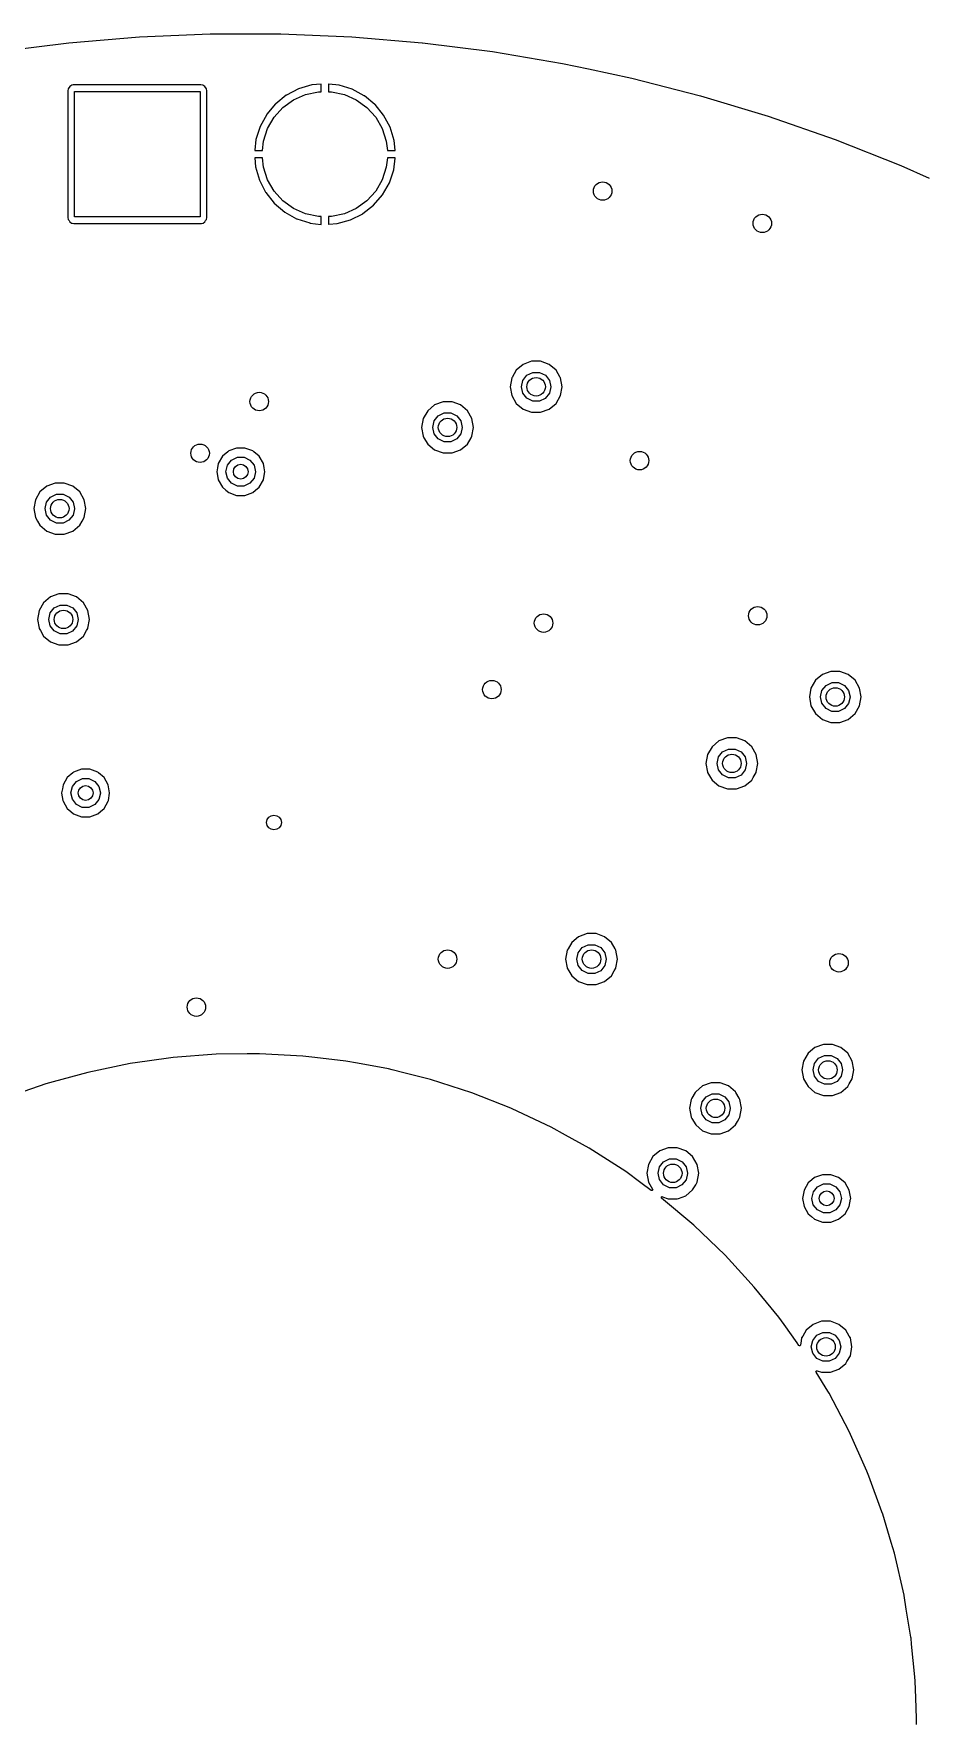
# Model space of a CAD drawing. Extents: x 115.8 to 161.6, y -138.2 to -92.4.
# Drawn here: x 135.8 to 147.81, y -115.26 to -92.37 of the extents above; entities that cross this region are included whole.
import ezdxf

# ---------------------------------------------------------------- set-up
doc = ezdxf.new("R2010")
doc.units = 0
doc.layers.add('BLACK', color=7, linetype='CONTINUOUS')

msp = doc.modelspace()

# ---------------------------------------------------------------- linework, layer by layer
at = {"layer": 'BLACK', "linetype": 'CONTINUOUS'}
for p, q in [((136.272, -92.4909), (137.227, -92.4107)), ((137.227, -92.4106), (138.185, -92.3705)), ((137.227, -92.4107), (137.227, -92.4106)), ((138.185, -92.3705), (138.186, -92.3705)), ((138.186, -92.3705), (139.144, -92.3705)), ((139.144, -92.3705), (139.145, -92.3705)), ((139.145, -92.3705), (140.103, -92.4106)), ((140.103, -92.4106), (140.103, -92.4107)), ((140.103, -92.4107), (141.058, -92.4909)), ((135.32, -92.6111), (136.271, -92.4909)), ((136.271, -92.4909), (136.272, -92.4909)), ((141.058, -92.4909), (141.059, -92.4909)), ((141.059, -92.4909), (142.01, -92.6111)), ((142.01, -92.6111), (142.01, -92.6112)), ((142.01, -92.6112), (142.956, -92.771)), ((142.956, -92.771), (142.956, -92.7711)), ((142.956, -92.7711), (143.308, -92.846)), ((143.308, -92.846), (143.894, -92.9705)), ((136.265, -93.1158), (136.26, -93.1405)), ((136.26, -93.1405), (136.26, -93.1411)), ((136.26, -93.1411), (136.26, -94.8589)), ((136.285, -93.0848), (136.265, -93.1147)), ((136.265, -93.1147), (136.265, -93.1158)), ((136.265, -93.1158), (136.265, -93.1158)), ((136.315, -93.0648), (136.285, -93.0848)), ((136.33, -93.0616), (136.315, -93.0648)), ((136.341, -93.0596), (136.33, -93.0616)), ((137.2, -93.0595), (136.341, -93.0595)), ((136.341, -93.0595), (136.341, -93.0596)), ((136.341, -93.0596), (136.341, -93.0596)), ((136.35, -94.85), (136.35, -93.15)), ((136.35, -93.15), (138.05, -93.15)), ((138.058, -93.0595), (137.2, -93.0595)), ((138.05, -93.15), (138.05, -94.85)), ((138.059, -93.0595), (138.058, -93.0595)), ((138.059, -93.0596), (138.059, -93.0595)), ((138.084, -93.0645), (138.059, -93.0596)), ((138.059, -93.0596), (138.059, -93.0596)), ((138.085, -93.0648), (138.084, -93.0645)), ((138.084, -93.0645), (138.084, -93.0645)), ((138.115, -93.0848), (138.085, -93.0648)), ((138.135, -93.1147), (138.115, -93.0848)), ((138.14, -93.1411), (138.135, -93.1147)), ((138.14, -94.0519), (138.14, -93.1411)), ((139.382, -93.1152), (139.218, -93.201)), ((139.383, -93.1148), (139.382, -93.1152)), ((139.561, -93.0625), (139.383, -93.1148)), ((139.477, -93.1916), (139.651, -93.1547)), ((139.562, -93.0623), (139.561, -93.0625)), ((139.688, -93.0508), (139.562, -93.0623)), ((139.651, -93.1547), (139.69, -93.1547)), ((139.689, -93.0513), (139.688, -93.0508)), ((139.69, -93.0529), (139.689, -93.0513)), ((139.69, -93.1547), (139.69, -93.0529)), ((139.791, -93.0507), (139.79, -93.0518)), ((139.79, -93.0518), (139.79, -93.1547)), ((139.79, -93.1547), (139.829, -93.1547)), ((139.792, -93.0502), (139.791, -93.0507)), ((139.931, -93.0648), (139.792, -93.0502)), ((139.829, -93.1547), (140.003, -93.1916)), ((139.932, -93.0651), (139.931, -93.0648)), ((140.109, -93.1198), (139.932, -93.0651)), ((140.11, -93.1203), (140.109, -93.1198)), ((140.273, -93.2083), (140.11, -93.1203)), ((143.894, -92.9705), (143.894, -92.9706)), ((143.894, -92.9706), (144.823, -93.209)), ((139.072, -93.3184), (138.953, -93.4602)), ((139.052, -93.5004), (139.171, -93.3683)), ((139.073, -93.3176), (139.072, -93.3184)), ((139.217, -93.2016), (139.073, -93.3176)), ((139.171, -93.3683), (139.315, -93.2639)), ((139.218, -93.201), (139.217, -93.2016)), ((139.315, -93.2639), (139.477, -93.1916)), ((140.003, -93.1916), (140.165, -93.2639)), ((140.165, -93.2639), (140.309, -93.3683)), ((140.274, -93.209), (140.273, -93.2083)), ((140.417, -93.327), (140.274, -93.209)), ((140.309, -93.3683), (140.428, -93.5004)), ((140.418, -93.3278), (140.417, -93.327)), ((140.535, -93.4713), (140.418, -93.3278)), ((144.823, -93.209), (144.823, -93.2091)), ((144.823, -93.2091), (145.741, -93.4862)), ((138.952, -93.4612), (138.863, -93.6234)), ((138.953, -93.4602), (138.952, -93.4612)), ((138.963, -93.6543), (139.052, -93.5004)), ((140.428, -93.5004), (140.517, -93.6543)), ((140.535, -93.4722), (140.535, -93.4713)), ((140.622, -93.6357), (140.535, -93.4722)), ((145.741, -93.4862), (145.742, -93.4863)), ((145.742, -93.4863), (146.647, -93.8016)), ((138.806, -93.8021), (138.79, -93.9477)), ((138.862, -93.6245), (138.806, -93.801)), ((138.806, -93.801), (138.806, -93.8021)), ((138.863, -93.6234), (138.862, -93.6245)), ((138.895, -93.95), (138.909, -93.8233)), ((138.909, -93.8233), (138.963, -93.6543)), ((140.517, -93.6543), (140.571, -93.8233)), ((140.571, -93.8233), (140.585, -93.95)), ((140.623, -93.6368), (140.622, -93.6357)), ((140.676, -93.814), (140.623, -93.6368)), ((140.676, -93.8152), (140.676, -93.814)), ((140.69, -93.9481), (140.676, -93.8152)), ((146.647, -93.8016), (146.647, -93.8018)), ((146.647, -93.8018), (147.539, -94.1547)), ((138.141, -94.8589), (138.14, -94.0519)), ((138.79, -93.9477), (138.79, -93.9494)), ((138.79, -93.9494), (138.791, -93.95)), ((138.791, -93.95), (138.895, -93.95)), ((138.793, -94.05), (138.791, -94.0507)), ((138.791, -94.0507), (138.791, -94.0519)), ((138.791, -94.0519), (138.801, -94.1718)), ((138.895, -94.05), (138.793, -94.05)), ((138.909, -94.1767), (138.895, -94.05)), ((140.585, -94.05), (140.571, -94.1767)), ((140.585, -93.95), (140.687, -93.95)), ((140.689, -94.05), (140.585, -94.05)), ((140.671, -94.2109), (140.691, -94.0523)), ((140.687, -93.95), (140.689, -93.9493)), ((140.689, -93.9493), (140.69, -93.9481)), ((140.691, -94.0506), (140.689, -94.05)), ((140.691, -94.0523), (140.691, -94.0506)), ((138.801, -94.1718), (138.801, -94.1729)), ((138.801, -94.1729), (138.852, -94.3509)), ((138.963, -94.3457), (138.909, -94.1767)), ((140.571, -94.1767), (140.517, -94.3457)), ((140.612, -94.3877), (140.671, -94.212)), ((140.671, -94.212), (140.671, -94.2109)), ((147.539, -94.1547), (147.539, -94.1549)), ((147.539, -94.1549), (147.92, -94.3243)), ((138.852, -94.3509), (138.853, -94.3519)), ((138.853, -94.3519), (138.937, -94.5166)), ((138.937, -94.5166), (138.938, -94.5176)), ((138.938, -94.5176), (139.053, -94.6627)), ((139.052, -94.4996), (138.963, -94.3457)), ((139.171, -94.6317), (139.052, -94.4996)), ((140.428, -94.4996), (140.309, -94.6317)), ((140.517, -94.3457), (140.428, -94.4996)), ((140.52, -94.5498), (140.612, -94.3888)), ((140.612, -94.3888), (140.612, -94.3877)), ((139.053, -94.6627), (139.054, -94.6635)), ((139.054, -94.6635), (139.195, -94.7835)), ((139.315, -94.7361), (139.171, -94.6317)), ((139.477, -94.8084), (139.315, -94.7361)), ((140.165, -94.7361), (140.003, -94.8084)), ((140.309, -94.6317), (140.165, -94.7361)), ((140.252, -94.8056), (140.398, -94.6916)), ((140.398, -94.6916), (140.399, -94.6909)), ((140.399, -94.6909), (140.52, -94.5507)), ((140.52, -94.5507), (140.52, -94.5498)), ((136.26, -94.8589), (136.265, -94.8853)), ((136.265, -94.8853), (136.265, -94.8863)), ((136.265, -94.8863), (136.275, -94.9006)), ((136.275, -94.9006), (136.285, -94.9152)), ((136.285, -94.9152), (136.286, -94.9159)), ((136.286, -94.9159), (136.31, -94.9324)), ((136.31, -94.9324), (136.315, -94.9352)), ((136.315, -94.9352), (136.316, -94.9355)), ((136.316, -94.9355), (136.316, -94.9355)), ((136.316, -94.9355), (136.341, -94.9404)), ((136.341, -94.9404), (136.341, -94.9404)), ((136.341, -94.9404), (136.341, -94.9405)), ((136.341, -94.9405), (137.2, -94.9405)), ((138.05, -94.85), (136.35, -94.85)), ((137.2, -94.9405), (138.059, -94.9405)), ((138.059, -94.9404), (138.07, -94.9384)), ((138.059, -94.9405), (138.059, -94.9404)), ((138.059, -94.9404), (138.059, -94.9404)), ((138.07, -94.9384), (138.085, -94.9352)), ((138.085, -94.9352), (138.09, -94.9324)), ((138.09, -94.9324), (138.114, -94.9159)), ((138.114, -94.9159), (138.115, -94.9152)), ((138.115, -94.9152), (138.125, -94.9003)), ((138.125, -94.9003), (138.135, -94.8863)), ((138.135, -94.8853), (138.141, -94.8589)), ((138.135, -94.8863), (138.135, -94.8853)), ((139.195, -94.7835), (139.196, -94.7841)), ((139.196, -94.7841), (139.357, -94.8745)), ((139.357, -94.8745), (139.358, -94.8749)), ((139.358, -94.8749), (139.534, -94.9322)), ((139.651, -94.8453), (139.477, -94.8084)), ((139.534, -94.9322), (139.536, -94.9324)), ((139.536, -94.9324), (139.688, -94.9505)), ((139.69, -94.8453), (139.651, -94.8453)), ((139.688, -94.9505), (139.689, -94.9501)), ((139.689, -94.9501), (139.69, -94.949)), ((139.69, -94.949), (139.69, -94.8453)), ((139.829, -94.8453), (139.79, -94.8453)), ((139.79, -94.8453), (139.79, -94.9467)), ((139.79, -94.9467), (139.791, -94.9481)), ((139.791, -94.9481), (139.793, -94.9488)), ((139.793, -94.9488), (139.905, -94.9401)), ((140.003, -94.8084), (139.829, -94.8453)), ((139.905, -94.9401), (139.906, -94.9399)), ((139.906, -94.9399), (140.085, -94.8901)), ((140.085, -94.8901), (140.086, -94.8897)), ((140.086, -94.8897), (140.251, -94.8063)), ((140.251, -94.8063), (140.252, -94.8056)), ((142.539, -96.8045), (142.425, -96.8462)), ((142.661, -96.8045), (142.539, -96.8045)), ((142.775, -96.8462), (142.661, -96.8045)), ((142.27, -97.03), (142.249, -97.15)), ((142.273, -97.025), (142.27, -97.03)), ((142.331, -96.9254), (142.273, -97.025)), ((142.425, -96.8462), (142.331, -96.9245)), ((142.331, -96.9245), (142.331, -96.9254)), ((142.42, -97.063), (142.475, -96.9935)), ((142.475, -96.9935), (142.556, -96.955)), ((142.556, -96.955), (142.645, -96.955)), ((142.645, -96.955), (142.725, -96.9937)), ((142.725, -96.9937), (142.78, -97.0633)), ((142.869, -96.9245), (142.775, -96.8462)), ((142.869, -96.9254), (142.869, -96.9245)), ((142.927, -97.025), (142.869, -96.9254)), ((142.93, -97.03), (142.927, -97.025)), ((142.951, -97.15), (142.93, -97.03)), ((142.249, -97.15), (142.27, -97.27)), ((142.27, -97.27), (142.331, -97.3755)), ((142.4, -97.1497), (142.42, -97.063)), ((142.42, -97.2364), (142.4, -97.1497)), ((142.475, -97.3061), (142.42, -97.2364)), ((142.78, -97.2374), (142.724, -97.3067)), ((142.78, -97.0633), (142.8, -97.15)), ((142.8, -97.1507), (142.78, -97.2374)), ((142.8, -97.15), (142.8, -97.1507)), ((142.869, -97.3755), (142.93, -97.27)), ((142.93, -97.27), (142.951, -97.15)), ((141.131, -97.4745), (141.07, -97.58)), ((141.225, -97.3962), (141.131, -97.4745)), ((141.339, -97.3545), (141.225, -97.3962)), ((141.275, -97.5435), (141.356, -97.505)), ((141.461, -97.3545), (141.339, -97.3545)), ((141.356, -97.505), (141.445, -97.505)), ((141.445, -97.505), (141.525, -97.5437)), ((141.575, -97.3962), (141.461, -97.3545)), ((141.669, -97.4745), (141.575, -97.3962)), ((141.73, -97.58), (141.669, -97.4745)), ((142.331, -97.3755), (142.425, -97.4538)), ((142.425, -97.4538), (142.539, -97.4955)), ((142.555, -97.3449), (142.475, -97.3061)), ((142.539, -97.4955), (142.661, -97.4955)), ((142.644, -97.3451), (142.555, -97.3449)), ((142.724, -97.3067), (142.644, -97.3451)), ((142.661, -97.4955), (142.775, -97.4538)), ((142.775, -97.4538), (142.869, -97.3755)), ((141.07, -97.58), (141.049, -97.7)), ((141.049, -97.7), (141.07, -97.82)), ((141.2, -97.6997), (141.22, -97.613)), ((141.22, -97.7864), (141.2, -97.6997)), ((141.22, -97.613), (141.275, -97.5435)), ((141.525, -97.5437), (141.58, -97.6133)), ((141.58, -97.6133), (141.6, -97.7)), ((141.6, -97.7007), (141.58, -97.7874)), ((141.6, -97.7), (141.6, -97.7007)), ((141.751, -97.7), (141.73, -97.58)), ((141.73, -97.82), (141.751, -97.7)), ((141.07, -97.82), (141.071, -97.8209)), ((141.071, -97.8209), (141.071, -97.8209)), ((141.071, -97.8209), (141.081, -97.8392)), ((141.081, -97.8392), (141.131, -97.9255)), ((141.131, -97.9255), (141.225, -98.0038)), ((141.275, -97.8561), (141.22, -97.7864)), ((141.355, -97.8949), (141.275, -97.8561)), ((141.444, -97.8951), (141.355, -97.8949)), ((141.524, -97.8567), (141.444, -97.8951)), ((141.58, -97.7874), (141.524, -97.8567)), ((141.575, -98.0038), (141.669, -97.9255)), ((141.669, -97.9255), (141.719, -97.8392)), ((141.719, -97.8392), (141.729, -97.8209)), ((141.729, -97.8209), (141.73, -97.82)), ((141.729, -97.8209), (141.729, -97.8209)), ((138.294, -98.1897), (138.284, -98.2473)), ((138.351, -98.0908), (138.294, -98.1887)), ((138.294, -98.1887), (138.294, -98.1897)), ((138.294, -98.1897), (138.294, -98.1897)), ((138.423, -98.0298), (138.351, -98.0902)), ((138.351, -98.0902), (138.351, -98.0902)), ((138.351, -98.0902), (138.351, -98.0908)), ((138.42, -98.213), (138.475, -98.1435)), ((138.437, -98.0182), (138.423, -98.0298)), ((138.543, -97.9795), (138.437, -98.0182)), ((138.475, -98.1435), (138.556, -98.105)), ((138.657, -97.9795), (138.543, -97.9795)), ((138.556, -98.105), (138.645, -98.105)), ((138.645, -98.105), (138.725, -98.1437)), ((138.763, -98.0182), (138.657, -97.9795)), ((138.725, -98.1437), (138.78, -98.2133)), ((138.777, -98.0298), (138.763, -98.0182)), ((138.849, -98.0902), (138.777, -98.0298)), ((138.849, -98.0908), (138.849, -98.0902)), ((138.849, -98.0902), (138.849, -98.0902)), ((138.906, -98.1887), (138.849, -98.0908)), ((138.906, -98.1897), (138.906, -98.1887)), ((138.916, -98.2473), (138.906, -98.1897)), ((138.906, -98.1897), (138.906, -98.1897)), ((141.225, -98.0038), (141.339, -98.0455)), ((141.339, -98.0455), (141.461, -98.0455)), ((141.461, -98.0455), (141.575, -98.0038)), ((138.284, -98.2473), (138.275, -98.3)), ((138.275, -98.3), (138.275, -98.301)), ((138.275, -98.301), (138.289, -98.3796)), ((138.289, -98.3796), (138.294, -98.4113)), ((138.294, -98.4113), (138.351, -98.5092)), ((138.4, -98.2997), (138.42, -98.213)), ((138.42, -98.3864), (138.4, -98.2997)), ((138.475, -98.4561), (138.42, -98.3864)), ((138.78, -98.3874), (138.724, -98.4567)), ((138.78, -98.2133), (138.8, -98.3)), ((138.8, -98.3007), (138.78, -98.3874)), ((138.8, -98.3), (138.8, -98.3007)), ((138.849, -98.5092), (138.906, -98.4113)), ((138.906, -98.4113), (138.911, -98.3796)), ((138.911, -98.3796), (138.925, -98.301)), ((138.925, -98.3), (138.916, -98.2473)), ((138.925, -98.301), (138.925, -98.3)), ((135.881, -98.5745), (135.82, -98.68)), ((135.975, -98.4962), (135.881, -98.5745)), ((135.97, -98.713), (136.025, -98.6435)), ((136.089, -98.4545), (135.975, -98.4962)), ((136.025, -98.6435), (136.106, -98.605)), ((136.211, -98.4545), (136.089, -98.4545)), ((136.106, -98.605), (136.195, -98.605)), ((136.195, -98.605), (136.275, -98.6437)), ((136.325, -98.4962), (136.211, -98.4545)), ((136.275, -98.6437), (136.33, -98.7133)), ((136.419, -98.5745), (136.325, -98.4962)), ((136.48, -98.68), (136.419, -98.5745)), ((138.351, -98.5092), (138.351, -98.5098)), ((138.351, -98.5098), (138.351, -98.5098)), ((138.351, -98.5098), (138.4, -98.5505)), ((138.4, -98.5505), (138.437, -98.5818)), ((138.437, -98.5818), (138.543, -98.6205)), ((138.555, -98.4949), (138.475, -98.4561)), ((138.543, -98.6205), (138.657, -98.6205)), ((138.644, -98.4951), (138.555, -98.4949)), ((138.724, -98.4567), (138.644, -98.4951)), ((138.657, -98.6205), (138.763, -98.5818)), ((138.763, -98.5818), (138.8, -98.5505)), ((138.8, -98.5505), (138.849, -98.5098)), ((138.849, -98.5098), (138.849, -98.5092)), ((138.849, -98.5098), (138.849, -98.5098)), ((135.82, -98.68), (135.799, -98.8)), ((135.799, -98.8), (135.82, -98.92)), ((135.95, -98.7997), (135.97, -98.713)), ((135.97, -98.8864), (135.95, -98.7997)), ((136.33, -98.7133), (136.35, -98.8)), ((136.35, -98.8007), (136.33, -98.8874)), ((136.35, -98.8), (136.35, -98.8007)), ((136.501, -98.8), (136.48, -98.68)), ((136.48, -98.92), (136.501, -98.8)), ((135.82, -98.92), (135.821, -98.9209)), ((135.821, -98.9209), (135.821, -98.9209)), ((135.821, -98.9209), (135.849, -98.9694)), ((135.849, -98.9694), (135.881, -99.0255)), ((135.881, -99.0255), (135.975, -99.1038)), ((136.025, -98.9561), (135.97, -98.8864)), ((135.975, -99.1038), (136.089, -99.1455)), ((136.105, -98.9949), (136.025, -98.9561)), ((136.194, -98.9951), (136.105, -98.9949)), ((136.274, -98.9567), (136.194, -98.9951)), ((136.211, -99.1455), (136.325, -99.1038)), ((136.33, -98.8874), (136.274, -98.9567)), ((136.325, -99.1038), (136.419, -99.0255)), ((136.419, -99.0255), (136.451, -98.9694)), ((136.451, -98.9694), (136.479, -98.9209)), ((136.479, -98.9209), (136.48, -98.92)), ((136.479, -98.9209), (136.479, -98.9209)), ((136.089, -99.1455), (136.211, -99.1455)), ((136.025, -99.9962), (135.931, -100.074)), ((136.139, -99.9545), (136.025, -99.9962)), ((136.261, -99.9545), (136.139, -99.9545)), ((136.375, -99.9962), (136.261, -99.9545)), ((136.469, -100.074), (136.375, -99.9962)), ((135.87, -100.18), (135.849, -100.3)), ((135.931, -100.074), (135.87, -100.18)), ((136, -100.3), (136.02, -100.213)), ((136.02, -100.213), (136.075, -100.143)), ((136.075, -100.143), (136.156, -100.105)), ((136.156, -100.105), (136.245, -100.105)), ((136.245, -100.105), (136.325, -100.144)), ((136.325, -100.144), (136.38, -100.213)), ((136.38, -100.213), (136.4, -100.3)), ((136.53, -100.18), (136.469, -100.074)), ((136.551, -100.3), (136.53, -100.18)), ((135.849, -100.3), (135.87, -100.42)), ((135.87, -100.42), (135.871, -100.421)), ((135.871, -100.421), (135.871, -100.421)), ((135.871, -100.421), (135.888, -100.451)), ((135.888, -100.451), (135.931, -100.526)), ((136.02, -100.386), (136, -100.3)), ((136.075, -100.456), (136.02, -100.386)), ((136.155, -100.495), (136.075, -100.456)), ((136.324, -100.457), (136.244, -100.495)), ((136.38, -100.387), (136.324, -100.457)), ((136.4, -100.301), (136.38, -100.387)), ((136.4, -100.3), (136.4, -100.301)), ((136.469, -100.526), (136.512, -100.451)), ((136.512, -100.451), (136.529, -100.421)), ((136.529, -100.421), (136.53, -100.42)), ((136.529, -100.421), (136.529, -100.421)), ((136.53, -100.42), (136.551, -100.3)), ((135.931, -100.526), (136.025, -100.604)), ((136.025, -100.604), (136.139, -100.645)), ((136.139, -100.645), (136.261, -100.645)), ((136.244, -100.495), (136.155, -100.495)), ((136.261, -100.645), (136.375, -100.604)), ((136.375, -100.604), (136.469, -100.526)), ((146.381, -101.124), (146.32, -101.23)), ((146.475, -101.046), (146.381, -101.124)), ((146.589, -101.004), (146.475, -101.046)), ((146.525, -101.193), (146.606, -101.155)), ((146.711, -101.004), (146.589, -101.004)), ((146.606, -101.155), (146.695, -101.155)), ((146.695, -101.155), (146.775, -101.194)), ((146.825, -101.046), (146.711, -101.004)), ((146.919, -101.124), (146.825, -101.046)), ((146.98, -101.23), (146.919, -101.124)), ((146.32, -101.23), (146.299, -101.35)), ((146.299, -101.35), (146.32, -101.47)), ((146.45, -101.35), (146.47, -101.263)), ((146.47, -101.436), (146.45, -101.35)), ((146.47, -101.263), (146.525, -101.193)), ((146.775, -101.194), (146.83, -101.263)), ((146.83, -101.263), (146.85, -101.35)), ((146.85, -101.351), (146.83, -101.437)), ((146.85, -101.35), (146.85, -101.351)), ((147.001, -101.35), (146.98, -101.23)), ((146.98, -101.47), (147.001, -101.35)), ((146.32, -101.47), (146.381, -101.576)), ((146.381, -101.576), (146.475, -101.654)), ((146.525, -101.506), (146.47, -101.436)), ((146.605, -101.545), (146.525, -101.506)), ((146.694, -101.545), (146.605, -101.545)), ((146.774, -101.507), (146.694, -101.545)), ((146.83, -101.437), (146.774, -101.507)), ((146.825, -101.654), (146.919, -101.576)), ((146.919, -101.576), (146.98, -101.47)), ((146.475, -101.654), (146.589, -101.695)), ((146.589, -101.695), (146.711, -101.695)), ((146.711, -101.695), (146.825, -101.654)), ((144.981, -102.024), (144.92, -102.13)), ((145.075, -101.946), (144.981, -102.024)), ((145.189, -101.904), (145.075, -101.946)), ((145.125, -102.093), (145.206, -102.055)), ((145.311, -101.904), (145.189, -101.904)), ((145.206, -102.055), (145.295, -102.055)), ((145.295, -102.055), (145.375, -102.094)), ((145.425, -101.946), (145.311, -101.904)), ((145.519, -102.024), (145.425, -101.946)), ((145.58, -102.13), (145.519, -102.024)), ((144.92, -102.13), (144.899, -102.25)), ((144.899, -102.25), (144.92, -102.37)), ((145.05, -102.25), (145.07, -102.163)), ((145.07, -102.336), (145.05, -102.25)), ((145.07, -102.163), (145.125, -102.093)), ((145.375, -102.094), (145.43, -102.163)), ((145.43, -102.163), (145.45, -102.25)), ((145.45, -102.251), (145.43, -102.337)), ((145.45, -102.25), (145.45, -102.251)), ((145.601, -102.25), (145.58, -102.13)), ((145.58, -102.37), (145.601, -102.25)), ((136.194, -102.54), (136.185, -102.593)), ((136.251, -102.441), (136.194, -102.539)), ((136.194, -102.539), (136.194, -102.54)), ((136.194, -102.54), (136.194, -102.54)), ((136.326, -102.378), (136.251, -102.44)), ((136.251, -102.44), (136.251, -102.44)), ((136.251, -102.44), (136.251, -102.441)), ((136.32, -102.563), (136.375, -102.493)), ((136.337, -102.368), (136.326, -102.378)), ((136.443, -102.329), (136.337, -102.368)), ((136.375, -102.493), (136.456, -102.455)), ((136.557, -102.329), (136.443, -102.329)), ((136.456, -102.455), (136.545, -102.455)), ((136.545, -102.455), (136.625, -102.494)), ((136.663, -102.368), (136.557, -102.329)), ((136.625, -102.494), (136.68, -102.563)), ((136.674, -102.378), (136.663, -102.368)), ((136.749, -102.44), (136.674, -102.378)), ((136.749, -102.441), (136.749, -102.44)), ((136.749, -102.44), (136.749, -102.44)), ((136.806, -102.539), (136.749, -102.441)), ((136.806, -102.54), (136.806, -102.539)), ((136.815, -102.593), (136.806, -102.54)), ((136.806, -102.54), (136.806, -102.54)), ((144.92, -102.37), (144.921, -102.371)), ((144.921, -102.371), (144.921, -102.371)), ((144.921, -102.371), (144.961, -102.44)), ((144.961, -102.44), (144.981, -102.476)), ((144.981, -102.476), (145.075, -102.554)), ((145.125, -102.406), (145.07, -102.336)), ((145.205, -102.445), (145.125, -102.406)), ((145.294, -102.445), (145.205, -102.445)), ((145.374, -102.407), (145.294, -102.445)), ((145.43, -102.337), (145.374, -102.407)), ((145.425, -102.554), (145.519, -102.476)), ((145.519, -102.476), (145.539, -102.44)), ((145.539, -102.44), (145.579, -102.371)), ((145.579, -102.371), (145.58, -102.37)), ((145.579, -102.371), (145.579, -102.371)), ((136.185, -102.593), (136.175, -102.65)), ((136.175, -102.65), (136.175, -102.651)), ((136.175, -102.651), (136.192, -102.75)), ((136.192, -102.75), (136.194, -102.761)), ((136.194, -102.761), (136.251, -102.859)), ((136.3, -102.65), (136.32, -102.563)), ((136.32, -102.736), (136.3, -102.65)), ((136.375, -102.806), (136.32, -102.736)), ((136.68, -102.737), (136.624, -102.807)), ((136.68, -102.563), (136.7, -102.65)), ((136.7, -102.651), (136.68, -102.737)), ((136.7, -102.65), (136.7, -102.651)), ((136.749, -102.859), (136.806, -102.761)), ((136.806, -102.761), (136.808, -102.75)), ((136.808, -102.75), (136.825, -102.651)), ((136.825, -102.65), (136.815, -102.593)), ((136.825, -102.651), (136.825, -102.65)), ((145.075, -102.554), (145.189, -102.596)), ((145.189, -102.596), (145.311, -102.596)), ((145.311, -102.596), (145.425, -102.554)), ((136.251, -102.859), (136.251, -102.86)), ((136.251, -102.86), (136.251, -102.86)), ((136.251, -102.86), (136.3, -102.9)), ((136.3, -102.9), (136.337, -102.932)), ((136.337, -102.932), (136.443, -102.971)), ((136.455, -102.845), (136.375, -102.806)), ((136.443, -102.971), (136.557, -102.971)), ((136.544, -102.845), (136.455, -102.845)), ((136.624, -102.807), (136.544, -102.845)), ((136.557, -102.971), (136.663, -102.932)), ((136.663, -102.932), (136.7, -102.9)), ((136.7, -102.9), (136.749, -102.86)), ((136.749, -102.86), (136.749, -102.859)), ((136.749, -102.86), (136.749, -102.86)), ((143.175, -104.596), (143.081, -104.674)), ((143.289, -104.554), (143.175, -104.596)), ((143.411, -104.554), (143.289, -104.554)), ((143.525, -104.596), (143.411, -104.554)), ((143.619, -104.674), (143.525, -104.596)), ((143.02, -104.78), (142.999, -104.9)), ((143.032, -104.76), (143.02, -104.78)), ((143.081, -104.675), (143.032, -104.76)), ((143.081, -104.674), (143.081, -104.675)), ((143.15, -104.9), (143.17, -104.813)), ((143.17, -104.813), (143.225, -104.743)), ((143.225, -104.743), (143.306, -104.705)), ((143.306, -104.705), (143.395, -104.705)), ((143.395, -104.705), (143.475, -104.744)), ((143.475, -104.744), (143.53, -104.813)), ((143.53, -104.813), (143.55, -104.9)), ((143.619, -104.675), (143.619, -104.674)), ((143.668, -104.76), (143.619, -104.675)), ((143.68, -104.78), (143.668, -104.76)), ((143.701, -104.9), (143.68, -104.78)), ((142.999, -104.9), (143.02, -105.02)), ((143.02, -105.02), (143.021, -105.021)), ((143.021, -105.021), (143.021, -105.021)), ((143.021, -105.021), (143.043, -105.059)), ((143.043, -105.059), (143.081, -105.126)), ((143.17, -104.986), (143.15, -104.9)), ((143.225, -105.056), (143.17, -104.986)), ((143.305, -105.095), (143.225, -105.056)), ((143.474, -105.057), (143.394, -105.095)), ((143.53, -104.987), (143.474, -105.057)), ((143.55, -104.901), (143.53, -104.987)), ((143.55, -104.9), (143.55, -104.901)), ((143.619, -105.126), (143.657, -105.059)), ((143.657, -105.059), (143.679, -105.021)), ((143.679, -105.021), (143.68, -105.02)), ((143.679, -105.021), (143.679, -105.021)), ((143.68, -105.02), (143.701, -104.9)), ((143.081, -105.126), (143.175, -105.204)), ((143.175, -105.204), (143.289, -105.245)), ((143.289, -105.245), (143.411, -105.245)), ((143.394, -105.095), (143.305, -105.095)), ((143.411, -105.245), (143.525, -105.204)), ((143.525, -105.204), (143.619, -105.126)), ((138.269, -106.187), (137.684, -106.232)), ((138.687, -106.182), (138.269, -106.187)), ((138.855, -106.181), (138.687, -106.182)), ((139.441, -106.212), (138.855, -106.181)), ((138.855, -106.181), (138.855, -106.181)), ((138.855, -106.181), (138.855, -106.181)), ((138.855, -106.181), (138.855, -106.181)), ((138.855, -106.181), (138.855, -106.181)), ((146.281, -106.174), (146.22, -106.28)), ((146.375, -106.096), (146.281, -106.174)), ((146.489, -106.054), (146.375, -106.096)), ((146.611, -106.054), (146.489, -106.054)), ((146.725, -106.096), (146.611, -106.054)), ((146.819, -106.174), (146.725, -106.096)), ((146.88, -106.28), (146.819, -106.174)), ((136.528, -106.433), (136.061, -106.562)), ((137.103, -106.314), (136.528, -106.433)), ((136.528, -106.433), (136.528, -106.433)), ((136.528, -106.433), (136.528, -106.433)), ((137.335, -106.281), (137.103, -106.314)), ((137.683, -106.232), (137.335, -106.281)), ((137.684, -106.232), (137.683, -106.232)), ((137.683, -106.232), (137.683, -106.232)), ((139.604, -106.231), (139.441, -106.212)), ((139.441, -106.212), (139.441, -106.212)), ((139.441, -106.212), (139.441, -106.212)), ((140.024, -106.281), (139.604, -106.231)), ((140.18, -106.31), (140.024, -106.281)), ((140.024, -106.281), (140.024, -106.281)), ((140.024, -106.281), (140.024, -106.281)), ((140.6, -106.387), (140.18, -106.31)), ((140.601, -106.387), (140.6, -106.387)), ((140.6, -106.387), (140.6, -106.387)), ((140.652, -106.4), (140.601, -106.387)), ((140.809, -106.44), (140.652, -106.4)), ((146.22, -106.28), (146.199, -106.4)), ((146.199, -106.4), (146.22, -106.52)), ((146.35, -106.4), (146.37, -106.313)), ((146.37, -106.486), (146.35, -106.4)), ((146.37, -106.313), (146.425, -106.243)), ((146.425, -106.243), (146.506, -106.205)), ((146.506, -106.205), (146.595, -106.205)), ((146.595, -106.205), (146.675, -106.244)), ((146.675, -106.244), (146.73, -106.313)), ((146.73, -106.313), (146.75, -106.4)), ((146.75, -106.401), (146.73, -106.487)), ((146.75, -106.4), (146.75, -106.401)), ((146.901, -106.4), (146.88, -106.28)), ((146.88, -106.52), (146.901, -106.4)), ((135.963, -106.59), (135.663, -106.694)), ((136.061, -106.562), (135.963, -106.59)), ((141.169, -106.53), (140.809, -106.44)), ((141.17, -106.531), (141.169, -106.53)), ((141.169, -106.53), (141.169, -106.53)), ((141.728, -106.71), (141.17, -106.531)), ((141.17, -106.531), (141.17, -106.531)), ((144.853, -106.616), (144.76, -106.695)), ((144.968, -106.575), (144.853, -106.616)), ((145.09, -106.575), (144.968, -106.575)), ((145.204, -106.616), (145.09, -106.575)), ((145.297, -106.695), (145.204, -106.616)), ((146.22, -106.52), (146.221, -106.521)), ((146.221, -106.521), (146.221, -106.521)), ((146.221, -106.521), (146.26, -106.59)), ((146.26, -106.59), (146.281, -106.626)), ((146.281, -106.626), (146.375, -106.704)), ((146.425, -106.556), (146.37, -106.486)), ((146.505, -106.595), (146.425, -106.556)), ((146.594, -106.595), (146.505, -106.595)), ((146.674, -106.557), (146.594, -106.595)), ((146.73, -106.487), (146.674, -106.557)), ((146.725, -106.704), (146.819, -106.626)), ((146.819, -106.626), (146.84, -106.59)), ((146.84, -106.59), (146.879, -106.521)), ((146.879, -106.521), (146.88, -106.52)), ((146.879, -106.521), (146.879, -106.521)), ((142.259, -106.92), (141.728, -106.71)), ((141.728, -106.71), (141.728, -106.71)), ((141.728, -106.71), (141.728, -106.71)), ((144.699, -106.8), (144.678, -106.92)), ((144.709, -106.782), (144.699, -106.8)), ((144.755, -106.704), (144.709, -106.782)), ((144.76, -106.695), (144.755, -106.704)), ((144.829, -106.92), (144.849, -106.833)), ((144.849, -106.833), (144.904, -106.764)), ((144.904, -106.764), (144.984, -106.725)), ((144.984, -106.725), (145.073, -106.725)), ((145.073, -106.725), (145.153, -106.764)), ((145.153, -106.764), (145.209, -106.833)), ((145.209, -106.833), (145.229, -106.92)), ((145.303, -106.704), (145.297, -106.695)), ((145.348, -106.782), (145.303, -106.704)), ((145.358, -106.8), (145.348, -106.782)), ((145.38, -106.92), (145.358, -106.8)), ((146.375, -106.704), (146.489, -106.745)), ((146.489, -106.745), (146.611, -106.745)), ((146.611, -106.745), (146.725, -106.704)), ((142.274, -106.926), (142.259, -106.92)), ((142.804, -107.176), (142.274, -106.926)), ((142.274, -106.926), (142.274, -106.926)), ((142.274, -106.926), (142.274, -106.926)), ((144.678, -106.92), (144.699, -107.04)), ((144.699, -107.04), (144.7, -107.041)), ((144.7, -107.041), (144.7, -107.041)), ((144.7, -107.041), (144.71, -107.059)), ((144.71, -107.059), (144.76, -107.146)), ((144.848, -107.006), (144.829, -106.92)), ((144.904, -107.076), (144.848, -107.006)), ((144.984, -107.115), (144.904, -107.076)), ((145.073, -107.115), (144.984, -107.115)), ((145.153, -107.077), (145.073, -107.115)), ((145.209, -107.007), (145.153, -107.077)), ((145.229, -106.921), (145.209, -107.007)), ((145.229, -106.92), (145.229, -106.921)), ((145.297, -107.146), (145.324, -107.1)), ((145.324, -107.1), (145.347, -107.059)), ((145.347, -107.059), (145.358, -107.041)), ((145.358, -107.04), (145.38, -106.92)), ((145.358, -107.041), (145.358, -107.04)), ((145.358, -107.041), (145.358, -107.041)), ((142.999, -107.284), (142.804, -107.176)), ((142.804, -107.176), (142.804, -107.176)), ((142.804, -107.176), (142.804, -107.176)), ((142.804, -107.176), (142.804, -107.176)), ((142.804, -107.176), (142.804, -107.176)), ((143.318, -107.46), (142.999, -107.284)), ((144.76, -107.146), (144.853, -107.224)), ((144.853, -107.224), (144.968, -107.266)), ((144.968, -107.266), (145.09, -107.266)), ((145.09, -107.266), (145.204, -107.224)), ((145.204, -107.224), (145.297, -107.146)), ((143.812, -107.777), (143.318, -107.46)), ((144.181, -107.574), (144.12, -107.68)), ((144.275, -107.496), (144.181, -107.574)), ((144.389, -107.454), (144.275, -107.496)), ((144.511, -107.454), (144.389, -107.454)), ((144.625, -107.496), (144.511, -107.454)), ((144.719, -107.574), (144.625, -107.496)), ((144.78, -107.68), (144.719, -107.574)), ((144.019, -107.929), (143.812, -107.777)), ((144.12, -107.68), (144.099, -107.8)), ((144.099, -107.8), (144.12, -107.92)), ((144.25, -107.8), (144.27, -107.713)), ((144.27, -107.886), (144.25, -107.8)), ((144.27, -107.713), (144.325, -107.643)), ((144.325, -107.643), (144.406, -107.605)), ((144.406, -107.605), (144.495, -107.605)), ((144.495, -107.605), (144.575, -107.644)), ((144.575, -107.644), (144.63, -107.713)), ((144.63, -107.713), (144.65, -107.8)), ((144.65, -107.801), (144.63, -107.887)), ((144.65, -107.8), (144.65, -107.801)), ((144.801, -107.8), (144.78, -107.68)), ((144.78, -107.92), (144.801, -107.8)), ((144.159, -108.033), (144.019, -107.929)), ((144.12, -107.92), (144.121, -107.921)), ((144.121, -107.921), (144.121, -107.921)), ((144.121, -107.921), (144.177, -108.017)), ((144.163, -108.035), (144.159, -108.033)), ((144.172, -108.033), (144.163, -108.035)), ((144.178, -108.026), (144.172, -108.033)), ((144.177, -108.017), (144.178, -108.026)), ((144.325, -107.956), (144.27, -107.886)), ((144.405, -107.995), (144.325, -107.956)), ((144.494, -107.995), (144.405, -107.995)), ((144.574, -107.957), (144.494, -107.995)), ((144.63, -107.887), (144.574, -107.957)), ((144.625, -108.104), (144.719, -108.026)), ((144.719, -108.026), (144.76, -107.954)), ((144.76, -107.954), (144.779, -107.921)), ((144.779, -107.921), (144.78, -107.92)), ((144.779, -107.921), (144.779, -107.921)), ((146.228, -108.028), (146.208, -108.139)), ((146.284, -107.93), (146.228, -108.028)), ((146.285, -107.929), (146.284, -107.93)), ((146.333, -107.889), (146.285, -107.929)), ((146.285, -107.929), (146.285, -107.929)), ((146.371, -107.857), (146.333, -107.889)), ((146.354, -108.052), (146.409, -107.983)), ((146.477, -107.819), (146.371, -107.857)), ((146.409, -107.983), (146.489, -107.944)), ((146.59, -107.819), (146.477, -107.819)), ((146.489, -107.944), (146.578, -107.944)), ((146.578, -107.944), (146.658, -107.983)), ((146.696, -107.857), (146.59, -107.819)), ((146.658, -107.983), (146.714, -108.052)), ((146.734, -107.889), (146.696, -107.857)), ((146.782, -107.929), (146.734, -107.889)), ((146.783, -107.93), (146.782, -107.929)), ((146.782, -107.929), (146.782, -107.929)), ((146.839, -108.028), (146.783, -107.93)), ((146.859, -108.139), (146.839, -108.028)), ((144.295, -108.129), (144.298, -108.12)), ((144.299, -108.137), (144.295, -108.129)), ((144.298, -108.12), (144.305, -108.116)), ((144.733, -108.502), (144.299, -108.137)), ((144.305, -108.116), (144.311, -108.117)), ((144.311, -108.117), (144.389, -108.145)), ((144.389, -108.145), (144.511, -108.145)), ((144.511, -108.145), (144.529, -108.139)), ((144.529, -108.139), (144.625, -108.104)), ((146.208, -108.139), (146.228, -108.25)), ((146.228, -108.25), (146.284, -108.348)), ((146.334, -108.139), (146.354, -108.052)), ((146.353, -108.225), (146.334, -108.139)), ((146.409, -108.295), (146.353, -108.225)), ((146.714, -108.226), (146.658, -108.296)), ((146.714, -108.052), (146.734, -108.139)), ((146.734, -108.14), (146.714, -108.226)), ((146.734, -108.139), (146.734, -108.14)), ((146.783, -108.348), (146.839, -108.25)), ((146.839, -108.25), (146.857, -108.15)), ((146.857, -108.15), (146.859, -108.139)), ((146.284, -108.348), (146.285, -108.349)), ((146.285, -108.349), (146.285, -108.349)), ((146.285, -108.349), (146.326, -108.383)), ((146.326, -108.383), (146.371, -108.421)), ((146.371, -108.421), (146.477, -108.46)), ((146.489, -108.334), (146.409, -108.295)), ((146.477, -108.46), (146.59, -108.46)), ((146.578, -108.334), (146.489, -108.334)), ((146.658, -108.296), (146.578, -108.334)), ((146.59, -108.46), (146.696, -108.421)), ((146.696, -108.421), (146.741, -108.383)), ((146.741, -108.383), (146.782, -108.349)), ((146.782, -108.349), (146.783, -108.348)), ((146.782, -108.349), (146.782, -108.349)), ((145.157, -108.908), (144.733, -108.502)), ((145.425, -109.2), (145.157, -108.908)), ((145.157, -108.908), (145.157, -108.908)), ((145.157, -108.908), (145.157, -108.908)), ((145.554, -109.34), (145.425, -109.2)), ((145.884, -109.75), (145.554, -109.34)), ((145.554, -109.34), (145.554, -109.34)), ((145.922, -109.797), (145.884, -109.75)), ((145.956, -109.846), (145.922, -109.797)), ((145.922, -109.797), (145.922, -109.797)), ((145.922, -109.797), (145.922, -109.797)), ((146.132, -110.095), (145.956, -109.846)), ((146.35, -109.846), (146.256, -109.924)), ((146.464, -109.804), (146.35, -109.846)), ((146.586, -109.804), (146.464, -109.804)), ((146.7, -109.846), (146.586, -109.804)), ((146.794, -109.924), (146.7, -109.846)), ((146.157, -110.131), (146.132, -110.095)), ((146.188, -110.07), (146.178, -110.126)), ((146.195, -110.03), (146.188, -110.07)), ((146.21, -110.004), (146.195, -110.03)), ((146.256, -109.925), (146.21, -110.004)), ((146.256, -109.924), (146.256, -109.925)), ((146.325, -110.15), (146.345, -110.063)), ((146.345, -110.063), (146.401, -109.993)), ((146.401, -109.993), (146.481, -109.955)), ((146.481, -109.955), (146.57, -109.955)), ((146.57, -109.955), (146.65, -109.994)), ((146.65, -109.994), (146.705, -110.063)), ((146.705, -110.063), (146.725, -110.15)), ((146.794, -109.925), (146.794, -109.924)), ((146.84, -110.004), (146.794, -109.925)), ((146.855, -110.03), (146.84, -110.004)), ((146.876, -110.15), (146.855, -110.03)), ((146.165, -110.136), (146.157, -110.131)), ((146.174, -110.134), (146.165, -110.136)), ((146.178, -110.126), (146.174, -110.134)), ((146.345, -110.236), (146.325, -110.15)), ((146.4, -110.306), (146.345, -110.236)), ((146.48, -110.345), (146.4, -110.306)), ((146.649, -110.307), (146.569, -110.345)), ((146.705, -110.237), (146.649, -110.307)), ((146.725, -110.151), (146.705, -110.237)), ((146.725, -110.15), (146.725, -110.151)), ((146.808, -110.35), (146.855, -110.27)), ((146.855, -110.27), (146.876, -110.15)), ((146.389, -110.482), (146.395, -110.475)), ((146.391, -110.491), (146.389, -110.482)), ((146.549, -110.75), (146.391, -110.491)), ((146.395, -110.475), (146.403, -110.474)), ((146.403, -110.474), (146.405, -110.474)), ((146.405, -110.474), (146.464, -110.495)), ((146.464, -110.495), (146.586, -110.495)), ((146.569, -110.345), (146.48, -110.345)), ((146.586, -110.495), (146.7, -110.454)), ((146.7, -110.454), (146.794, -110.376)), ((146.794, -110.376), (146.808, -110.35)), ((146.566, -110.777), (146.549, -110.75)), ((146.839, -111.296), (146.566, -110.777)), ((147.078, -111.832), (146.839, -111.296)), ((147.103, -111.9), (147.078, -111.832)), ((147.282, -112.382), (147.103, -111.9)), ((147.292, -112.417), (147.282, -112.382)), ((147.407, -112.8), (147.292, -112.417)), ((147.45, -112.944), (147.407, -112.8)), ((147.581, -113.514), (147.45, -112.944)), ((147.45, -112.944), (147.45, -112.944)), ((147.45, -112.944), (147.45, -112.944)), ((147.581, -113.516), (147.581, -113.514)), ((147.611, -113.7), (147.581, -113.516)), ((147.674, -114.083), (147.611, -113.7)), ((147.676, -114.095), (147.674, -114.083)), ((147.684, -114.176), (147.676, -114.095)), ((147.726, -114.617), (147.684, -114.176)), ((147.727, -114.619), (147.726, -114.617)), ((147.732, -114.679), (147.727, -114.619)), ((147.74, -114.901), (147.732, -114.679)), ((147.732, -114.679), (147.732, -114.679)), ((147.732, -114.679), (147.732, -114.679)), ((147.749, -115.183), (147.74, -114.901)), ((147.751, -115.265), (147.749, -115.183))]:
    msp.add_line(p, q, dxfattribs=at)
at = {"layer": 'BLACK'}
for centre, radius in [((143.5, -94.5), 0.125), ((145.662, -94.9375), 0.125), ((142.6, -97.15), 0.125), ((138.85, -97.35), 0.125), ((141.4, -97.7), 0.125), ((138.05, -98.05), 0.125), ((144, -98.15), 0.125), ((138.6, -98.3), 0.1), ((136.15, -98.8), 0.125), ((136.2, -100.3), 0.125), ((142.7, -100.35), 0.125), ((145.6, -100.25), 0.125), ((142, -101.25), 0.125), ((146.65, -101.35), 0.125), ((145.25, -102.25), 0.125), ((136.5, -102.65), 0.1), ((139.05, -103.05), 0.1), ((141.4, -104.9), 0.125), ((143.35, -104.9), 0.125), ((146.7, -104.95), 0.125), ((138, -105.55), 0.125), ((146.55, -106.4), 0.125), ((145.029, -106.92), 0.125), ((144.45, -107.8), 0.125), ((146.534, -108.139), 0.1), ((146.525, -110.15), 0.125)]:
    msp.add_circle(centre, radius, dxfattribs=at)

doc.saveas('drawing.dxf')
